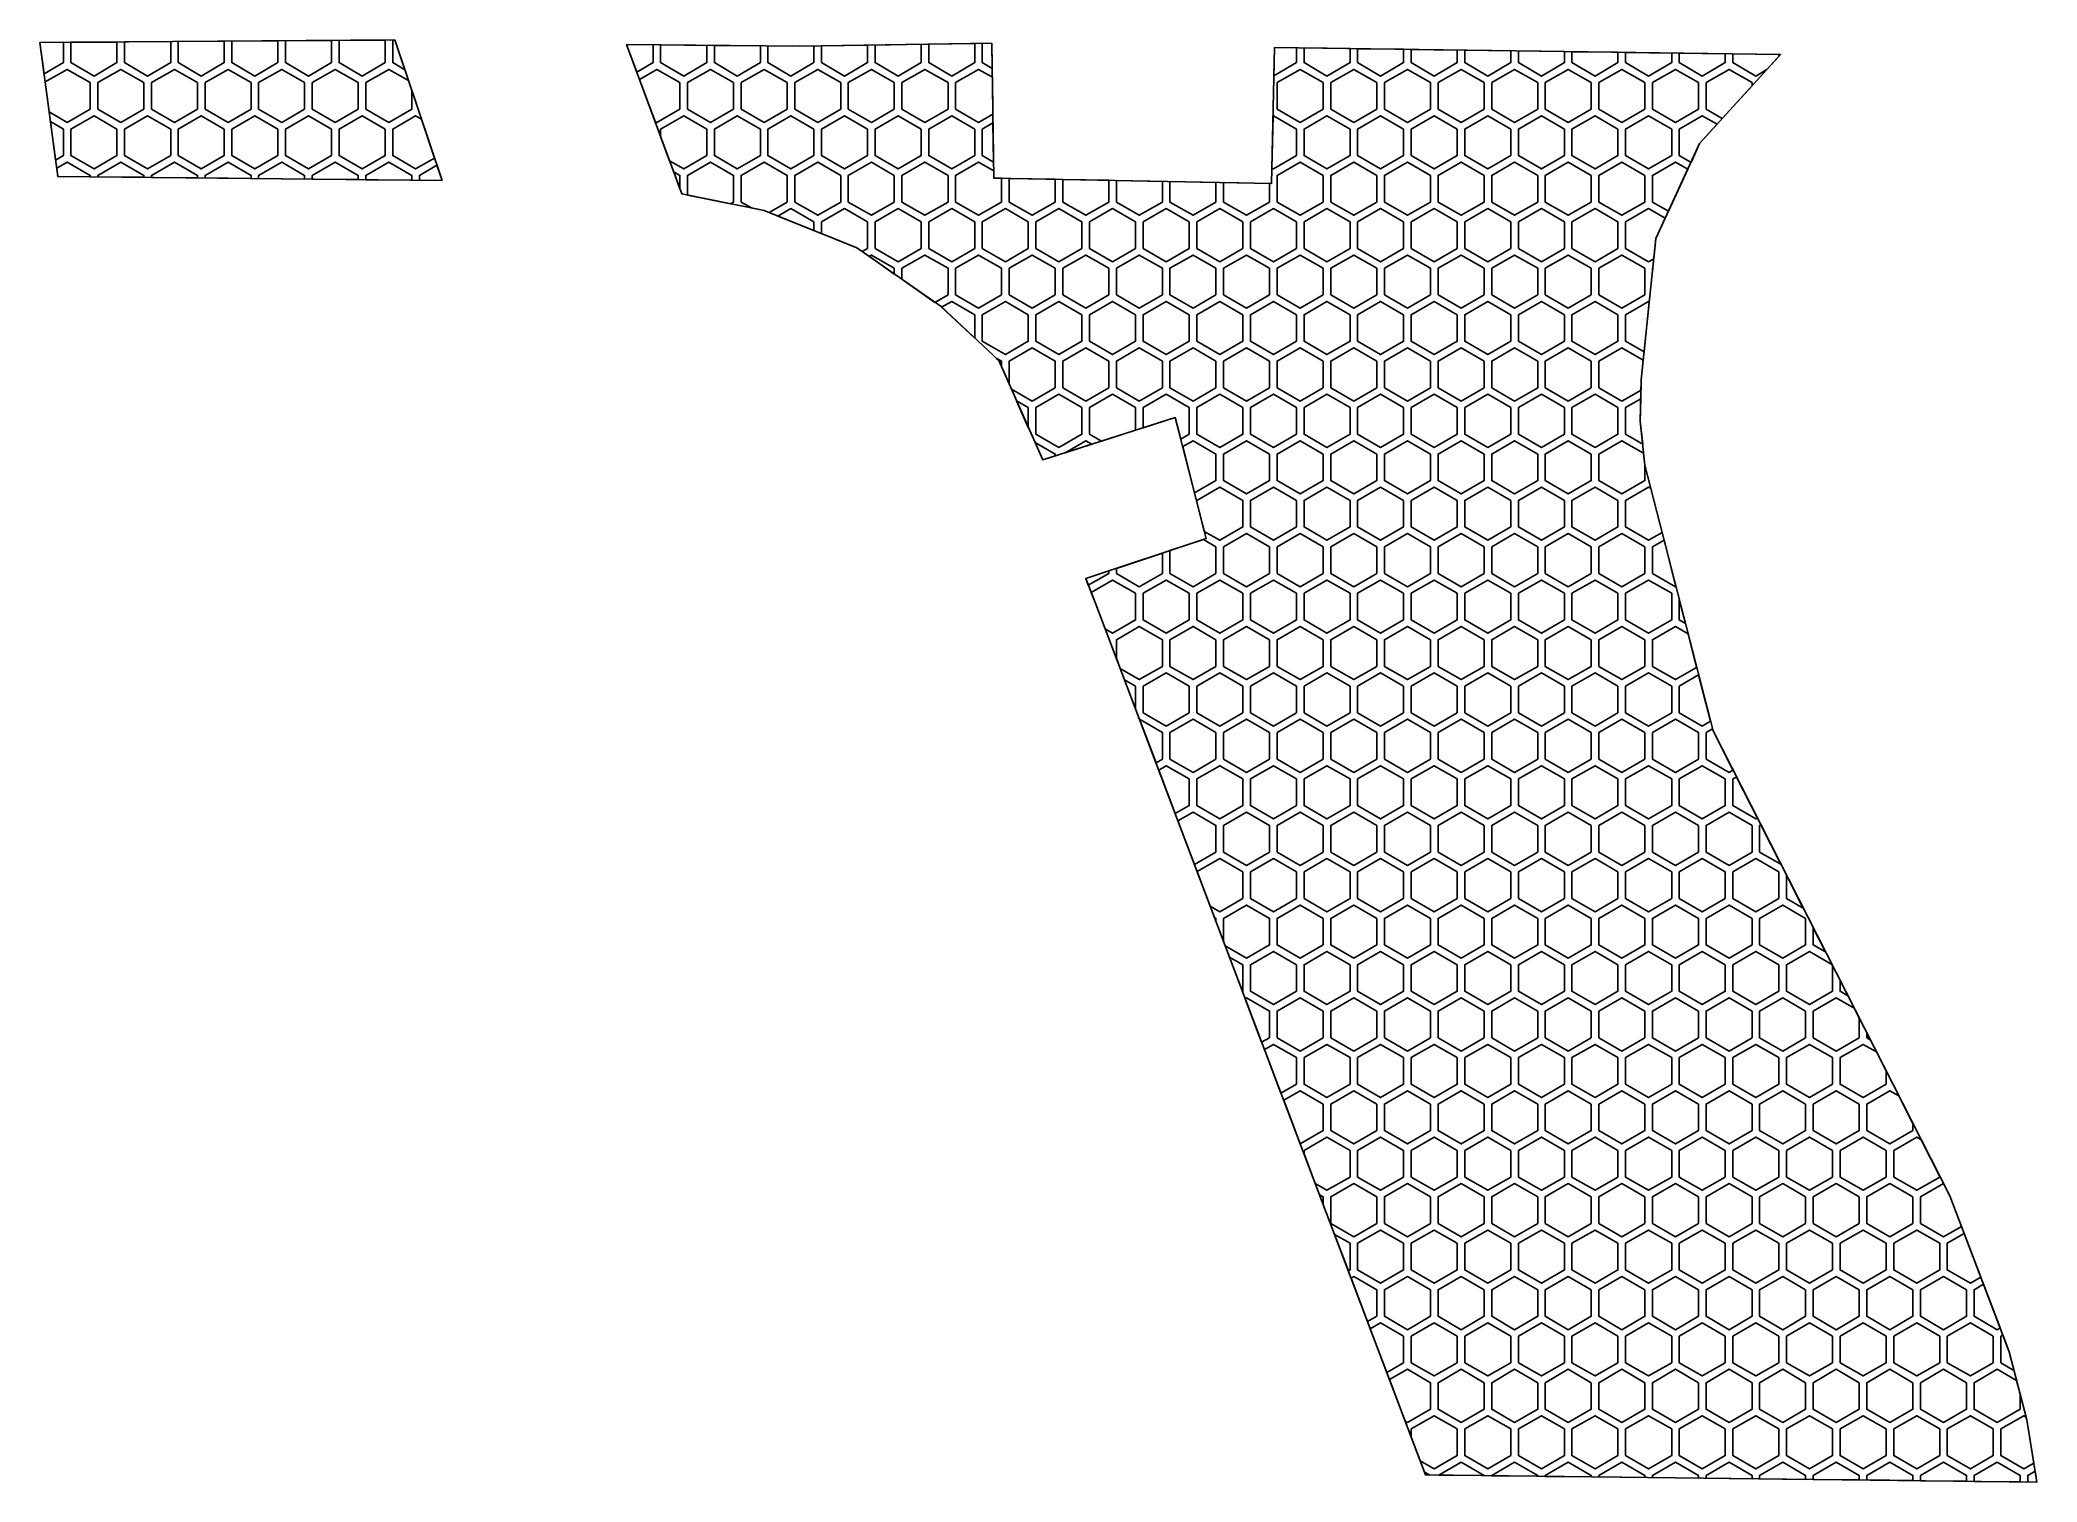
# Model space of a CAD drawing. Header units: millimetres. Extents: x -54 to 78, y -33 to 62.
import ezdxf

# ---------------------------------------------------------------- set-up
doc = ezdxf.new("R2010")
doc.units = ezdxf.units.MM
for name, color, linetype in [('background', 7, 'Continuous'), ('outline_1', 3, 'Continuous'), ('outline_2', 3, 'Continuous')]:
    doc.layers.add(name, color=color, linetype=linetype)

msp = doc.modelspace()

# ---------------------------------------------------------------- linework, layer by layer
at = {"layer": 'background'}
for points in [[(-53.74, 61.99), (-52.2, 62), (-52.2, 60.66), (-53.47, 59.92)], [(-48.67, 62.02), (-48.67, 60.66), (-50.18, 59.78), (-51.7, 60.66), (-51.7, 62)], [(-45.13, 62.05), (-45.13, 60.66), (-46.65, 59.78), (-48.17, 60.66), (-48.17, 62.03)], [(-41.6, 62.08), (-41.6, 60.66), (-43.12, 59.78), (-44.63, 60.66), (-44.63, 62.05)], [(-38.07, 62.1), (-38.07, 60.66), (-39.59, 59.78), (-41.1, 60.66), (-41.1, 62.08)], [(-34.54, 62.13), (-34.54, 60.66), (-36.06, 59.78), (-37.57, 60.66), (-37.57, 62.1)], [(-31.01, 62.15), (-31.01, 60.66), (-32.53, 59.78), (-34.04, 60.66), (-34.04, 62.13)], [(-30.37, 62.16), (-29.71, 60.19), (-30.51, 60.66), (-30.51, 62.15)], [(-15.1, 61.85), (-13.36, 61.84), (-13.36, 60.66), (-14.43, 60.04)], [(-9.82, 61.8), (-9.82, 60.66), (-11.34, 59.78), (-12.86, 60.66), (-12.86, 61.83)], [(4.3, 61.87), (4.3, 60.66), (2.78, 59.78), (1.27, 60.66), (1.27, 61.82)], [(7.83, 61.92), (7.83, 60.66), (6.32, 59.78), (4.8, 60.66), (4.8, 61.88)], [(8.96, 61.94), (8.98, 60.28), (8.33, 60.66), (8.33, 61.93)], [(-6.29, 61.77), (-6.29, 60.66), (-7.81, 59.78), (-9.32, 60.66), (-9.32, 61.8)], [(-3.68, 61.75), (-2.76, 61.76), (-2.76, 60.66), (-4.28, 59.78), (-5.79, 60.66), (-5.79, 61.77)], [(0.77, 61.82), (0.77, 60.66), (-0.75, 59.78), (-2.26, 60.66), (-2.26, 61.77)], [(27.58, 61.66), (29.02, 61.64), (29.02, 60.66), (27.54, 59.8)], [(32.55, 61.59), (32.55, 60.66), (31.03, 59.78), (29.52, 60.66), (29.52, 61.63)], [(36.08, 61.54), (36.08, 60.66), (34.56, 59.78), (33.05, 60.66), (33.05, 61.58)], [(39.61, 61.49), (39.61, 60.66), (38.1, 59.78), (36.58, 60.66), (36.58, 61.53)], [(43.14, 61.44), (43.14, 60.66), (41.63, 59.78), (40.11, 60.66), (40.11, 61.48)], [(46.67, 61.39), (46.67, 60.66), (45.16, 59.78), (43.64, 60.66), (43.64, 61.43)], [(50.2, 61.34), (50.2, 60.66), (48.69, 59.78), (47.17, 60.66), (47.17, 61.38)], [(53.74, 61.29), (53.74, 60.66), (52.22, 59.78), (50.7, 60.66), (50.7, 61.33)], [(57.27, 61.24), (57.27, 60.66), (55.75, 59.78), (54.24, 60.66), (54.24, 61.29)], [(60.8, 61.19), (60.8, 61.07), (60.01, 60.2), (59.28, 59.78), (57.77, 60.66), (57.77, 61.24)], [(-53.4, 59.39), (-51.95, 60.22), (-50.43, 59.35), (-50.43, 57.6), (-51.95, 56.72), (-53.13, 57.41)], [(-46.9, 59.35), (-48.42, 60.22), (-49.93, 59.35), (-49.93, 57.6), (-48.42, 56.72), (-46.9, 57.6)], [(-43.37, 59.35), (-44.88, 60.22), (-46.4, 59.35), (-46.4, 57.6), (-44.88, 56.72), (-43.37, 57.6)], [(-39.84, 59.35), (-41.35, 60.22), (-42.87, 59.35), (-42.87, 57.6), (-41.35, 56.72), (-39.84, 57.6)], [(-36.31, 59.35), (-37.82, 60.22), (-39.34, 59.35), (-39.34, 57.6), (-37.82, 56.72), (-36.31, 57.6)], [(-32.78, 59.35), (-34.29, 60.22), (-35.81, 59.35), (-35.81, 57.6), (-34.29, 56.72), (-32.78, 57.6)], [(-29.25, 58.82), (-29.25, 57.6), (-30.76, 56.72), (-32.28, 57.6), (-32.28, 59.35), (-30.76, 60.22), (-29.47, 59.48)], [(-14.25, 59.56), (-13.11, 60.22), (-11.59, 59.35), (-11.59, 57.6), (-13.11, 56.72), (-13.23, 56.79)], [(-8.06, 59.35), (-9.57, 60.22), (-11.09, 59.35), (-11.09, 57.6), (-9.57, 56.72), (-8.06, 57.6)], [(-4.53, 59.35), (-6.04, 60.22), (-7.56, 59.35), (-7.56, 57.6), (-6.04, 56.72), (-4.53, 57.6)], [(-1, 59.35), (-2.51, 60.22), (-4.03, 59.35), (-4.03, 57.6), (-2.51, 56.72), (-1, 57.6)], [(2.53, 59.35), (1.02, 60.22), (-0.5, 59.35), (-0.5, 57.6), (1.02, 56.72), (2.53, 57.6)], [(6.07, 59.35), (4.55, 60.22), (3.03, 59.35), (3.03, 57.6), (4.55, 56.72), (6.07, 57.6)], [(9.02, 57.27), (8.08, 56.72), (6.57, 57.6), (6.57, 59.35), (8.08, 60.22), (8.99, 59.7)], [(30.78, 59.35), (29.27, 60.22), (27.75, 59.35), (27.75, 57.6), (29.27, 56.72), (30.78, 57.6)], [(34.31, 59.35), (32.8, 60.22), (31.28, 59.35), (31.28, 57.6), (32.8, 56.72), (34.31, 57.6)], [(37.85, 59.35), (36.33, 60.22), (34.81, 59.35), (34.81, 57.6), (36.33, 56.72), (37.85, 57.6)], [(41.38, 59.35), (39.86, 60.22), (38.35, 59.35), (38.35, 57.6), (39.86, 56.72), (41.38, 57.6)], [(44.91, 59.35), (43.39, 60.22), (41.88, 59.35), (41.88, 57.6), (43.39, 56.72), (44.91, 57.6)], [(48.44, 59.35), (46.92, 60.22), (45.41, 59.35), (45.41, 57.6), (46.92, 56.72), (48.44, 57.6)], [(51.97, 59.35), (50.45, 60.22), (48.94, 59.35), (48.94, 57.6), (50.45, 56.72), (51.97, 57.6)], [(55.5, 59.35), (53.99, 60.22), (52.47, 59.35), (52.47, 57.6), (53.99, 56.72), (55.5, 57.6)], [(57.07, 56.98), (56, 57.6), (56, 59.35), (57.52, 60.22), (59.03, 59.35), (59.03, 59.13)], [(-53.05, 56.78), (-52.2, 56.29), (-52.2, 54.54), (-52.71, 54.24)], [(-48.67, 56.29), (-50.18, 57.16), (-51.7, 56.29), (-51.7, 54.54), (-50.18, 53.66), (-48.67, 54.54)], [(-45.13, 56.29), (-46.65, 57.16), (-48.17, 56.29), (-48.17, 54.54), (-46.65, 53.66), (-45.13, 54.54)], [(-41.6, 56.29), (-43.12, 57.16), (-44.63, 56.29), (-44.63, 54.54), (-43.12, 53.66), (-41.6, 54.54)], [(-38.07, 56.29), (-39.59, 57.16), (-41.1, 56.29), (-41.1, 54.54), (-39.59, 53.66), (-38.07, 54.54)], [(-34.54, 56.29), (-36.06, 57.16), (-37.57, 56.29), (-37.57, 54.54), (-36.06, 53.66), (-34.54, 54.54)], [(-31.01, 56.29), (-32.53, 57.16), (-34.04, 56.29), (-34.04, 54.54), (-32.53, 53.66), (-31.01, 54.54)], [(-27.75, 54.38), (-29, 53.66), (-30.51, 54.54), (-30.51, 56.29), (-29, 57.16), (-28.61, 56.94)], [(-12.86, 55.79), (-12.86, 56.29), (-11.34, 57.16), (-9.82, 56.29), (-9.82, 54.54), (-11.34, 53.66), (-12.27, 54.2)], [(-6.29, 56.29), (-7.81, 57.16), (-9.32, 56.29), (-9.32, 54.54), (-7.81, 53.66), (-6.29, 54.54)], [(-2.76, 56.29), (-4.28, 57.16), (-5.79, 56.29), (-5.79, 54.54), (-4.28, 53.66), (-2.76, 54.54)], [(0.77, 56.29), (-0.75, 57.16), (-2.26, 56.29), (-2.26, 54.54), (-0.75, 53.66), (0.77, 54.54)], [(4.3, 56.29), (2.78, 57.16), (1.27, 56.29), (1.27, 54.54), (2.78, 53.66), (4.3, 54.54)], [(7.83, 56.29), (6.32, 57.16), (4.8, 56.29), (4.8, 54.54), (6.32, 53.66), (7.83, 54.54)], [(9.07, 54.11), (8.33, 54.54), (8.33, 56.29), (9.03, 56.69)], [(27.48, 57.15), (27.5, 57.16), (29.02, 56.29), (29.02, 54.54), (27.5, 53.66), (27.41, 53.72)], [(32.55, 56.29), (31.03, 57.16), (29.52, 56.29), (29.52, 54.54), (31.03, 53.66), (32.55, 54.54)], [(36.08, 56.29), (34.56, 57.16), (33.05, 56.29), (33.05, 54.54), (34.56, 53.66), (36.08, 54.54)], [(39.61, 56.29), (38.1, 57.16), (36.58, 56.29), (36.58, 54.54), (38.1, 53.66), (39.61, 54.54)], [(43.14, 56.29), (41.63, 57.16), (40.11, 56.29), (40.11, 54.54), (41.63, 53.66), (43.14, 54.54)], [(46.67, 56.29), (45.16, 57.16), (43.64, 56.29), (43.64, 54.54), (45.16, 53.66), (46.67, 54.54)], [(50.2, 56.29), (48.69, 57.16), (47.17, 56.29), (47.17, 54.54), (48.69, 53.66), (50.2, 54.54)], [(53.74, 56.29), (52.22, 57.16), (50.7, 56.29), (50.7, 54.54), (52.22, 53.66), (53.74, 54.54)], [(55.58, 55.34), (55.01, 54.09), (54.24, 54.54), (54.24, 56.29), (55.75, 57.16), (56.73, 56.6)], [(-52.64, 53.71), (-51.95, 54.11), (-50.43, 53.23), (-50.43, 53.15), (-52.57, 53.17)], [(-49.93, 53.14), (-49.93, 53.23), (-48.42, 54.11), (-46.9, 53.23), (-46.9, 53.11)], [(-46.4, 53.1), (-46.4, 53.23), (-44.88, 54.11), (-43.37, 53.23), (-43.37, 53.07)], [(-42.87, 53.07), (-42.87, 53.23), (-41.35, 54.11), (-39.84, 53.23), (-39.84, 53.03)], [(-39.34, 53.03), (-39.34, 53.23), (-37.82, 54.11), (-36.31, 53.23), (-36.31, 52.99)], [(-35.81, 52.99), (-35.81, 53.23), (-34.29, 54.11), (-32.78, 53.23), (-32.78, 52.96)], [(-32.28, 52.95), (-32.28, 53.23), (-30.76, 54.11), (-29.25, 53.23), (-29.25, 52.92)], [(-11.09, 51.93), (-11.09, 53.23), (-9.57, 54.11), (-8.06, 53.23), (-8.06, 51.48), (-8.26, 51.37)], [(-6.04, 50.92), (-6.88, 51.09), (-7.56, 51.48), (-7.56, 53.23), (-6.04, 54.11), (-4.53, 53.23), (-4.53, 51.48), (-5.72, 50.79)], [(-1, 53.23), (-2.51, 54.11), (-4.03, 53.23), (-4.03, 51.48), (-2.51, 50.61), (-1, 51.48)], [(2.53, 53.23), (1.02, 54.11), (-0.5, 53.23), (-0.5, 51.48), (1.02, 50.61), (2.53, 51.48)], [(6.07, 53.23), (4.55, 54.11), (3.03, 53.23), (3.03, 51.48), (4.55, 50.61), (6.07, 51.48)], [(9.6, 53.05), (9.6, 51.48), (8.08, 50.61), (6.57, 51.48), (6.57, 53.23), (8.08, 54.11), (9.08, 53.53), (9.08, 53.06)], [(30.78, 53.23), (29.27, 54.11), (27.75, 53.23), (27.75, 51.48), (29.27, 50.61), (30.78, 51.48)], [(34.31, 53.23), (32.8, 54.11), (31.28, 53.23), (31.28, 51.48), (32.8, 50.61), (34.31, 51.48)], [(37.85, 53.23), (36.33, 54.11), (34.81, 53.23), (34.81, 51.48), (36.33, 50.61), (37.85, 51.48)], [(41.38, 53.23), (39.86, 54.11), (38.35, 53.23), (38.35, 51.48), (39.86, 50.61), (41.38, 51.48)], [(44.91, 53.23), (43.39, 54.11), (41.88, 53.23), (41.88, 51.48), (43.39, 50.61), (44.91, 51.48)], [(48.44, 53.23), (46.92, 54.11), (45.41, 53.23), (45.41, 51.48), (46.92, 50.61), (48.44, 51.48)], [(51.97, 53.23), (50.45, 54.11), (48.94, 53.23), (48.94, 51.48), (50.45, 50.61), (51.97, 51.48)], [(53.52, 50.87), (52.47, 51.48), (52.47, 53.23), (53.99, 54.11), (54.8, 53.64)], [(-27.25, 52.9), (-28.75, 52.91), (-28.75, 53.23), (-27.59, 53.9)], [(-12, 53.47), (-11.59, 53.23), (-11.59, 52.36)], [(13.13, 52.98), (13.13, 51.48), (11.61, 50.61), (10.1, 51.48), (10.1, 53.04)], [(16.66, 52.91), (16.66, 51.48), (15.14, 50.61), (13.63, 51.48), (13.63, 52.97)], [(20.19, 52.84), (20.19, 51.48), (18.67, 50.61), (17.16, 51.48), (17.16, 52.9)], [(23.72, 52.77), (23.72, 51.48), (22.21, 50.61), (20.69, 51.48), (20.69, 52.83)], [(27.25, 52.7), (27.25, 51.48), (25.74, 50.61), (24.22, 51.48), (24.22, 52.76)], [(-5.13, 50.56), (-4.28, 51.05), (-2.76, 50.17), (-2.76, 49.6)], [(0.07, 48.46), (-2.26, 49.4), (-2.26, 50.17), (-0.75, 51.05), (0.77, 50.17), (0.77, 48.42), (0.42, 48.22)], [(4.3, 50.17), (2.78, 51.05), (1.27, 50.17), (1.27, 48.42), (2.78, 47.55), (4.3, 48.42)], [(7.83, 50.17), (6.32, 51.05), (4.8, 50.17), (4.8, 48.42), (6.32, 47.55), (7.83, 48.42)], [(11.36, 50.17), (9.85, 51.05), (8.33, 50.17), (8.33, 48.42), (9.85, 47.55), (11.36, 48.42)], [(14.89, 50.17), (13.38, 51.05), (11.86, 50.17), (11.86, 48.42), (13.38, 47.55), (14.89, 48.42)], [(18.42, 50.17), (16.91, 51.05), (15.39, 50.17), (15.39, 48.42), (16.91, 47.55), (18.42, 48.42)], [(21.96, 50.17), (20.44, 51.05), (18.92, 50.17), (18.92, 48.42), (20.44, 47.55), (21.96, 48.42)], [(25.49, 50.17), (23.97, 51.05), (22.46, 50.17), (22.46, 48.42), (23.97, 47.55), (25.49, 48.42)], [(29.02, 50.17), (27.5, 51.05), (25.99, 50.17), (25.99, 48.42), (27.5, 47.55), (29.02, 48.42)], [(32.55, 50.17), (31.03, 51.05), (29.52, 50.17), (29.52, 48.42), (31.03, 47.55), (32.55, 48.42)], [(36.08, 50.17), (34.56, 51.05), (33.05, 50.17), (33.05, 48.42), (34.56, 47.55), (36.08, 48.42)], [(39.61, 50.17), (38.1, 51.05), (36.58, 50.17), (36.58, 48.42), (38.1, 47.55), (39.61, 48.42)], [(43.14, 50.17), (41.63, 51.05), (40.11, 50.17), (40.11, 48.42), (41.63, 47.55), (43.14, 48.42)], [(46.67, 50.17), (45.16, 51.05), (43.64, 50.17), (43.64, 48.42), (45.16, 47.55), (46.67, 48.42)], [(50.2, 50.17), (48.69, 51.05), (47.17, 50.17), (47.17, 48.42), (48.69, 47.55), (50.2, 48.42)], [(52.69, 49.07), (52.56, 47.74), (52.22, 47.55), (50.7, 48.42), (50.7, 50.17), (52.22, 51.05), (53.31, 50.42)], [(0.87, 47.91), (1.02, 47.99), (2.53, 47.12), (2.53, 46.74)], [(3.03, 46.39), (3.03, 47.12), (4.55, 47.99), (6.07, 47.12), (6.07, 45.37), (5.21, 44.87)], [(9.6, 47.12), (8.08, 47.99), (6.57, 47.12), (6.57, 45.37), (8.08, 44.49), (9.6, 45.37)], [(13.13, 47.12), (11.61, 47.99), (10.1, 47.12), (10.1, 45.37), (11.61, 44.49), (13.13, 45.37)], [(16.66, 47.12), (15.14, 47.99), (13.63, 47.12), (13.63, 45.37), (15.14, 44.49), (16.66, 45.37)], [(20.19, 47.12), (18.67, 47.99), (17.16, 47.12), (17.16, 45.37), (18.67, 44.49), (20.19, 45.37)], [(23.72, 47.12), (22.21, 47.99), (20.69, 47.12), (20.69, 45.37), (22.21, 44.49), (23.72, 45.37)], [(27.25, 47.12), (25.74, 47.99), (24.22, 47.12), (24.22, 45.37), (25.74, 44.49), (27.25, 45.37)], [(30.78, 47.12), (29.27, 47.99), (27.75, 47.12), (27.75, 45.37), (29.27, 44.49), (30.78, 45.37)], [(34.31, 47.12), (32.8, 47.99), (31.28, 47.12), (31.28, 45.37), (32.8, 44.49), (34.31, 45.37)], [(37.85, 47.12), (36.33, 47.99), (34.81, 47.12), (34.81, 45.37), (36.33, 44.49), (37.85, 45.37)], [(41.38, 47.12), (39.86, 47.99), (38.35, 47.12), (38.35, 45.37), (39.86, 44.49), (41.38, 45.37)], [(44.91, 47.12), (43.39, 47.99), (41.88, 47.12), (41.88, 45.37), (43.39, 44.49), (44.91, 45.37)], [(48.44, 47.12), (46.92, 47.99), (45.41, 47.12), (45.41, 45.37), (46.92, 44.49), (48.44, 45.37)], [(51.97, 47.12), (50.45, 47.99), (48.94, 47.12), (48.94, 45.37), (50.45, 44.49), (51.97, 45.37)], [(52.47, 46.92), (52.47, 47.12), (52.49, 47.13)], [(5.65, 44.55), (6.32, 44.93), (7.83, 44.06), (7.83, 42.52)], [(11.36, 44.06), (9.85, 44.93), (8.33, 44.06), (8.33, 42.31), (9.85, 41.43), (11.36, 42.31)], [(14.89, 44.06), (13.38, 44.93), (11.86, 44.06), (11.86, 42.31), (13.38, 41.43), (14.89, 42.31)], [(18.42, 44.06), (16.91, 44.93), (15.39, 44.06), (15.39, 42.31), (16.91, 41.43), (18.42, 42.31)], [(21.96, 44.06), (20.44, 44.93), (18.92, 44.06), (18.92, 42.31), (20.44, 41.43), (21.96, 42.31)], [(25.49, 44.06), (23.97, 44.93), (22.46, 44.06), (22.46, 42.31), (23.97, 41.43), (25.49, 42.31)], [(29.02, 44.06), (27.5, 44.93), (25.99, 44.06), (25.99, 42.31), (27.5, 41.43), (29.02, 42.31)], [(32.55, 44.06), (31.03, 44.93), (29.52, 44.06), (29.52, 42.31), (31.03, 41.43), (32.55, 42.31)], [(36.08, 44.06), (34.56, 44.93), (33.05, 44.06), (33.05, 42.31), (34.56, 41.43), (36.08, 42.31)], [(39.61, 44.06), (38.1, 44.93), (36.58, 44.06), (36.58, 42.31), (38.1, 41.43), (39.61, 42.31)], [(43.14, 44.06), (41.63, 44.93), (40.11, 44.06), (40.11, 42.31), (41.63, 41.43), (43.14, 42.31)], [(46.67, 44.06), (45.16, 44.93), (43.64, 44.06), (43.64, 42.31), (45.16, 41.43), (46.67, 42.31)], [(50.2, 44.06), (48.69, 44.93), (47.17, 44.06), (47.17, 42.31), (48.69, 41.43), (50.2, 42.31)], [(51.92, 41.61), (50.7, 42.31), (50.7, 44.06), (52.22, 44.93), (52.26, 44.91)], [(9.42, 41.04), (9.25, 41.2), (9.6, 41), (9.6, 40.64)], [(10.1, 39.51), (10.1, 41), (11.61, 41.87), (13.13, 41), (13.13, 39.25), (11.61, 38.37), (10.25, 39.16)], [(16.66, 41), (15.14, 41.87), (13.63, 41), (13.63, 39.25), (15.14, 38.37), (16.66, 39.25)], [(20.19, 41), (18.67, 41.87), (17.16, 41), (17.16, 39.25), (18.67, 38.37), (20.19, 39.25)], [(23.72, 41), (22.21, 41.87), (20.69, 41), (20.69, 39.25), (22.21, 38.37), (23.72, 39.25)], [(27.25, 41), (25.74, 41.87), (24.22, 41), (24.22, 39.25), (25.74, 38.37), (27.25, 39.25)], [(30.78, 41), (29.27, 41.87), (27.75, 41), (27.75, 39.25), (29.27, 38.37), (30.78, 39.25)], [(34.31, 41), (32.8, 41.87), (31.28, 41), (31.28, 39.25), (32.8, 38.37), (34.31, 39.25)], [(37.85, 41), (36.33, 41.87), (34.81, 41), (34.81, 39.25), (36.33, 38.37), (37.85, 39.25)], [(41.38, 41), (39.86, 41.87), (38.35, 41), (38.35, 39.25), (39.86, 38.37), (41.38, 39.25)], [(44.91, 41), (43.39, 41.87), (41.88, 41), (41.88, 39.25), (43.39, 38.37), (44.91, 39.25)], [(48.44, 41), (46.92, 41.87), (45.41, 41), (45.41, 39.25), (46.92, 38.37), (48.44, 39.25)], [(51.73, 39.78), (51.72, 39.1), (50.45, 38.37), (48.94, 39.25), (48.94, 41), (50.45, 41.87), (51.87, 41.06)], [(10.59, 38.39), (11.36, 37.94), (11.36, 36.64)], [(14.89, 37.94), (13.38, 38.82), (11.86, 37.94), (11.86, 36.19), (13.38, 35.32), (14.89, 36.19)], [(16.18, 35.74), (15.39, 36.19), (15.39, 37.94), (16.91, 38.82), (18.42, 37.94), (18.42, 36.45)], [(21.04, 37.28), (18.92, 36.61), (18.92, 37.94), (20.44, 38.82), (21.96, 37.94), (21.96, 36.19), (21.4, 35.87)], [(25.49, 37.94), (23.97, 38.82), (22.46, 37.94), (22.46, 36.19), (23.97, 35.32), (25.49, 36.19)], [(29.02, 37.94), (27.5, 38.82), (25.99, 37.94), (25.99, 36.19), (27.5, 35.32), (29.02, 36.19)], [(32.55, 37.94), (31.03, 38.82), (29.52, 37.94), (29.52, 36.19), (31.03, 35.32), (32.55, 36.19)], [(36.08, 37.94), (34.56, 38.82), (33.05, 37.94), (33.05, 36.19), (34.56, 35.32), (36.08, 36.19)], [(39.61, 37.94), (38.1, 38.82), (36.58, 37.94), (36.58, 36.19), (38.1, 35.32), (39.61, 36.19)], [(43.14, 37.94), (41.63, 38.82), (40.11, 37.94), (40.11, 36.19), (41.63, 35.32), (43.14, 36.19)], [(46.67, 37.94), (45.16, 38.82), (43.64, 37.94), (43.64, 36.19), (45.16, 35.32), (46.67, 36.19)], [(50.2, 37.94), (48.69, 38.82), (47.17, 37.94), (47.17, 36.19), (48.69, 35.32), (50.2, 36.19)], [(51.67, 37.04), (51.83, 35.54), (50.7, 36.19), (50.7, 37.94), (51.7, 38.52)], [(12.31, 34.5), (11.8, 35.65), (13.13, 34.88), (13.13, 34.77)], [(13.78, 34.97), (15.14, 35.76), (15.54, 35.53)], [(21.53, 35.37), (22.21, 35.76), (23.72, 34.88), (23.72, 33.13), (22.31, 32.32)], [(27.25, 34.88), (25.74, 35.76), (24.22, 34.88), (24.22, 33.13), (25.74, 32.26), (27.25, 33.13)], [(30.78, 34.88), (29.27, 35.76), (27.75, 34.88), (27.75, 33.13), (29.27, 32.26), (30.78, 33.13)], [(34.31, 34.88), (32.8, 35.76), (31.28, 34.88), (31.28, 33.13), (32.8, 32.26), (34.31, 33.13)], [(37.85, 34.88), (36.33, 35.76), (34.81, 34.88), (34.81, 33.13), (36.33, 32.26), (37.85, 33.13)], [(41.38, 34.88), (39.86, 35.76), (38.35, 34.88), (38.35, 33.13), (39.86, 32.26), (41.38, 33.13)], [(44.91, 34.88), (43.39, 35.76), (41.88, 34.88), (41.88, 33.13), (43.39, 32.26), (44.91, 33.13)], [(48.44, 34.88), (46.92, 35.76), (45.41, 34.88), (45.41, 33.13), (46.92, 32.26), (48.44, 33.13)], [(51.97, 34.16), (51.97, 33.13), (50.45, 32.26), (48.94, 33.13), (48.94, 34.88), (50.45, 35.76), (51.89, 34.93)], [(22.46, 31.74), (22.46, 31.83), (23.97, 32.7), (25.49, 31.83), (25.49, 30.08), (23.97, 29.2), (22.95, 29.79)], [(29.02, 31.83), (27.5, 32.7), (25.99, 31.83), (25.99, 30.08), (27.5, 29.2), (29.02, 30.08)], [(32.55, 31.83), (31.03, 32.7), (29.52, 31.83), (29.52, 30.08), (31.03, 29.2), (32.55, 30.08)], [(36.08, 31.83), (34.56, 32.7), (33.05, 31.83), (33.05, 30.08), (34.56, 29.2), (36.08, 30.08)], [(39.61, 31.83), (38.1, 32.7), (36.58, 31.83), (36.58, 30.08), (38.1, 29.2), (39.61, 30.08)], [(43.14, 31.83), (41.63, 32.7), (40.11, 31.83), (40.11, 30.08), (41.63, 29.2), (43.14, 30.08)], [(46.67, 31.83), (45.16, 32.7), (43.64, 31.83), (43.64, 30.08), (45.16, 29.2), (46.67, 30.08)], [(50.2, 31.83), (48.69, 32.7), (47.17, 31.83), (47.17, 30.08), (48.69, 29.2), (50.2, 30.08)], [(53.11, 29.71), (52.22, 29.2), (50.7, 30.08), (50.7, 31.83), (52.22, 32.7), (52.36, 32.62)], [(22.89, 29.25), (23.72, 28.77), (23.72, 27.02), (22.21, 26.14), (20.69, 27.02), (20.69, 28.52)], [(27.25, 28.77), (25.74, 29.64), (24.22, 28.77), (24.22, 27.02), (25.74, 26.14), (27.25, 27.02)], [(30.78, 28.77), (29.27, 29.64), (27.75, 28.77), (27.75, 27.02), (29.27, 26.14), (30.78, 27.02)], [(34.31, 28.77), (32.8, 29.64), (31.28, 28.77), (31.28, 27.02), (32.8, 26.14), (34.31, 27.02)], [(37.85, 28.77), (36.33, 29.64), (34.81, 28.77), (34.81, 27.02), (36.33, 26.14), (37.85, 27.02)], [(41.38, 28.77), (39.86, 29.64), (38.35, 28.77), (38.35, 27.02), (39.86, 26.14), (41.38, 27.02)], [(44.91, 28.77), (43.39, 29.64), (41.88, 28.77), (41.88, 27.02), (43.39, 26.14), (44.91, 27.02)], [(48.44, 28.77), (46.92, 29.64), (45.41, 28.77), (45.41, 27.02), (46.92, 26.14), (48.44, 27.02)], [(51.97, 28.77), (50.45, 29.64), (48.94, 28.77), (48.94, 27.02), (50.45, 26.14), (51.97, 27.02)], [(54.02, 26.16), (53.99, 26.14), (52.47, 27.02), (52.47, 28.77), (53.24, 29.21)], [(20.19, 28.36), (20.19, 27.02), (18.67, 26.14), (17.16, 27.02), (17.16, 27.35)], [(15.14, 26.69), (16.66, 27.19), (16.66, 27.02), (15.31, 26.24)], [(15.81, 25), (15.5, 25.77), (16.91, 26.58), (18.42, 25.71), (18.42, 23.96), (16.91, 23.08), (16.43, 23.36)], [(21.96, 25.71), (20.44, 26.58), (18.92, 25.71), (18.92, 23.96), (20.44, 23.08), (21.96, 23.96)], [(25.49, 25.71), (23.97, 26.58), (22.46, 25.71), (22.46, 23.96), (23.97, 23.08), (25.49, 23.96)], [(29.02, 25.71), (27.5, 26.58), (25.99, 25.71), (25.99, 23.96), (27.5, 23.08), (29.02, 23.96)], [(32.55, 25.71), (31.03, 26.58), (29.52, 25.71), (29.52, 23.96), (31.03, 23.08), (32.55, 23.96)], [(36.08, 25.71), (34.56, 26.58), (33.05, 25.71), (33.05, 23.96), (34.56, 23.08), (36.08, 23.96)], [(39.61, 25.71), (38.1, 26.58), (36.58, 25.71), (36.58, 23.96), (38.1, 23.08), (39.61, 23.96)], [(43.14, 25.71), (41.63, 26.58), (40.11, 25.71), (40.11, 23.96), (41.63, 23.08), (43.14, 23.96)], [(46.67, 25.71), (45.16, 26.58), (43.64, 25.71), (43.64, 23.96), (45.16, 23.08), (46.67, 23.96)], [(50.2, 25.71), (48.69, 26.58), (47.17, 25.71), (47.17, 23.96), (48.69, 23.08), (50.2, 23.96)], [(53.74, 25.71), (52.22, 26.58), (50.7, 25.71), (50.7, 23.96), (52.22, 23.08), (53.74, 23.96)], [(54.64, 23.73), (54.24, 23.96), (54.24, 25.31)], [(17.16, 21.43), (17.16, 22.65), (18.67, 23.53), (20.19, 22.65), (20.19, 20.9), (18.67, 20.03), (17.41, 20.75)], [(23.72, 22.65), (22.21, 23.53), (20.69, 22.65), (20.69, 20.9), (22.21, 20.03), (23.72, 20.9)], [(27.25, 22.65), (25.74, 23.53), (24.22, 22.65), (24.22, 20.9), (25.74, 20.03), (27.25, 20.9)], [(30.78, 22.65), (29.27, 23.53), (27.75, 22.65), (27.75, 20.9), (29.27, 20.03), (30.78, 20.9)], [(34.31, 22.65), (32.8, 23.53), (31.28, 22.65), (31.28, 20.9), (32.8, 20.03), (34.31, 20.9)], [(37.85, 22.65), (36.33, 23.53), (34.81, 22.65), (34.81, 20.9), (36.33, 20.03), (37.85, 20.9)], [(41.38, 22.65), (39.86, 23.53), (38.35, 22.65), (38.35, 20.9), (39.86, 20.03), (41.38, 20.9)], [(44.91, 22.65), (43.39, 23.53), (41.88, 22.65), (41.88, 20.9), (43.39, 20.03), (44.91, 20.9)], [(48.44, 22.65), (46.92, 23.53), (45.41, 22.65), (45.41, 20.9), (46.92, 20.03), (48.44, 20.9)], [(51.97, 22.65), (50.45, 23.53), (48.94, 22.65), (48.94, 20.9), (50.45, 20.03), (51.97, 20.9)], [(55.38, 20.83), (53.99, 20.03), (52.47, 20.9), (52.47, 22.65), (53.99, 23.53), (54.82, 23.05)], [(17.69, 20.02), (18.42, 19.59), (18.42, 18.09)], [(21.96, 19.59), (20.44, 20.47), (18.92, 19.59), (18.92, 17.84), (20.44, 16.97), (21.96, 17.84)], [(25.49, 19.59), (23.97, 20.47), (22.46, 19.59), (22.46, 17.84), (23.97, 16.97), (25.49, 17.84)], [(29.02, 19.59), (27.5, 20.47), (25.99, 19.59), (25.99, 17.84), (27.5, 16.97), (29.02, 17.84)], [(32.55, 19.59), (31.03, 20.47), (29.52, 19.59), (29.52, 17.84), (31.03, 16.97), (32.55, 17.84)], [(36.08, 19.59), (34.56, 20.47), (33.05, 19.59), (33.05, 17.84), (34.56, 16.97), (36.08, 17.84)], [(39.61, 19.59), (38.1, 20.47), (36.58, 19.59), (36.58, 17.84), (38.1, 16.97), (39.61, 17.84)], [(43.14, 19.59), (41.63, 20.47), (40.11, 19.59), (40.11, 17.84), (41.63, 16.97), (43.14, 17.84)], [(46.67, 19.59), (45.16, 20.47), (43.64, 19.59), (43.64, 17.84), (45.16, 16.97), (46.67, 17.84)], [(50.2, 19.59), (48.69, 20.47), (47.17, 19.59), (47.17, 17.84), (48.69, 16.97), (50.2, 17.84)], [(53.74, 19.59), (52.22, 20.47), (50.7, 19.59), (50.7, 17.84), (52.22, 16.97), (53.74, 17.84)], [(56.29, 17.28), (55.75, 16.97), (54.24, 17.84), (54.24, 19.59), (55.51, 20.33)], [(18.68, 17.41), (20.19, 16.54), (20.19, 14.79), (19.77, 14.54)], [(23.72, 16.54), (22.21, 17.41), (20.69, 16.54), (20.69, 14.79), (22.21, 13.91), (23.72, 14.79)], [(27.25, 16.54), (25.74, 17.41), (24.22, 16.54), (24.22, 14.79), (25.74, 13.91), (27.25, 14.79)], [(30.78, 16.54), (29.27, 17.41), (27.75, 16.54), (27.75, 14.79), (29.27, 13.91), (30.78, 14.79)], [(34.31, 16.54), (32.8, 17.41), (31.28, 16.54), (31.28, 14.79), (32.8, 13.91), (34.31, 14.79)], [(37.85, 16.54), (36.33, 17.41), (34.81, 16.54), (34.81, 14.79), (36.33, 13.91), (37.85, 14.79)], [(41.38, 16.54), (39.86, 17.41), (38.35, 16.54), (38.35, 14.79), (39.86, 13.91), (41.38, 14.79)], [(44.91, 16.54), (43.39, 17.41), (41.88, 16.54), (41.88, 14.79), (43.39, 13.91), (44.91, 14.79)], [(48.44, 16.54), (46.92, 17.41), (45.41, 16.54), (45.41, 14.79), (46.92, 13.91), (48.44, 14.79)], [(51.97, 16.54), (50.45, 17.41), (48.94, 16.54), (48.94, 14.79), (50.45, 13.91), (51.97, 14.79)], [(55.5, 16.54), (53.99, 17.41), (52.47, 16.54), (52.47, 14.79), (53.99, 13.91), (55.5, 14.79)], [(56.46, 16.65), (57.77, 14.06), (57.52, 13.91), (56, 14.79), (56, 16.54), (56.42, 16.78)], [(19.95, 14.07), (20.44, 14.35), (21.96, 13.48), (21.96, 11.73), (21.03, 11.2)], [(25.49, 13.48), (23.97, 14.35), (22.46, 13.48), (22.46, 11.73), (23.97, 10.85), (25.49, 11.73)], [(29.02, 13.48), (27.5, 14.35), (25.99, 13.48), (25.99, 11.73), (27.5, 10.85), (29.02, 11.73)], [(32.55, 13.48), (31.03, 14.35), (29.52, 13.48), (29.52, 11.73), (31.03, 10.85), (32.55, 11.73)], [(36.08, 13.48), (34.56, 14.35), (33.05, 13.48), (33.05, 11.73), (34.56, 10.85), (36.08, 11.73)], [(39.61, 13.48), (38.1, 14.35), (36.58, 13.48), (36.58, 11.73), (38.1, 10.85), (39.61, 11.73)], [(43.14, 13.48), (41.63, 14.35), (40.11, 13.48), (40.11, 11.73), (41.63, 10.85), (43.14, 11.73)], [(46.67, 13.48), (45.16, 14.35), (43.64, 13.48), (43.64, 11.73), (45.16, 10.85), (46.67, 11.73)], [(50.2, 13.48), (48.69, 14.35), (47.17, 13.48), (47.17, 11.73), (48.69, 10.85), (50.2, 11.73)], [(53.74, 13.48), (52.22, 14.35), (50.7, 13.48), (50.7, 11.73), (52.22, 10.85), (53.74, 11.73)], [(57.27, 13.48), (55.75, 14.35), (54.24, 13.48), (54.24, 11.73), (55.75, 10.85), (57.27, 11.73)], [(59.38, 10.91), (59.28, 10.85), (57.77, 11.73), (57.77, 13.48), (58, 13.61)], [(21.21, 10.72), (22.21, 11.29), (23.72, 10.42), (23.72, 8.67), (22.3, 7.85)], [(27.25, 10.42), (25.74, 11.29), (24.22, 10.42), (24.22, 8.67), (25.74, 7.79), (27.25, 8.67)], [(30.78, 10.42), (29.27, 11.29), (27.75, 10.42), (27.75, 8.67), (29.27, 7.79), (30.78, 8.67)], [(34.31, 10.42), (32.8, 11.29), (31.28, 10.42), (31.28, 8.67), (32.8, 7.79), (34.31, 8.67)], [(37.85, 10.42), (36.33, 11.29), (34.81, 10.42), (34.81, 8.67), (36.33, 7.79), (37.85, 8.67)], [(41.38, 10.42), (39.86, 11.29), (38.35, 10.42), (38.35, 8.67), (39.86, 7.79), (41.38, 8.67)], [(44.91, 10.42), (43.39, 11.29), (41.88, 10.42), (41.88, 8.67), (43.39, 7.79), (44.91, 8.67)], [(48.44, 10.42), (46.92, 11.29), (45.41, 10.42), (45.41, 8.67), (46.92, 7.79), (48.44, 8.67)], [(51.97, 10.42), (50.45, 11.29), (48.94, 10.42), (48.94, 8.67), (50.45, 7.79), (51.97, 8.67)], [(55.5, 10.42), (53.99, 11.29), (52.47, 10.42), (52.47, 8.67), (53.99, 7.79), (55.5, 8.67)], [(59.03, 10.42), (57.52, 11.29), (56, 10.42), (56, 8.67), (57.52, 7.79), (59.03, 8.67)], [(60.93, 7.86), (59.53, 8.67), (59.53, 10.42), (59.61, 10.46)], [(22.48, 7.38), (23.97, 8.24), (25.49, 7.36), (25.49, 5.61), (23.97, 4.74), (23.34, 5.1)], [(29.02, 7.36), (27.5, 8.24), (25.99, 7.36), (25.99, 5.61), (27.5, 4.74), (29.02, 5.61)], [(32.55, 7.36), (31.03, 8.24), (29.52, 7.36), (29.52, 5.61), (31.03, 4.74), (32.55, 5.61)], [(36.08, 7.36), (34.56, 8.24), (33.05, 7.36), (33.05, 5.61), (34.56, 4.74), (36.08, 5.61)], [(39.61, 7.36), (38.1, 8.24), (36.58, 7.36), (36.58, 5.61), (38.1, 4.74), (39.61, 5.61)], [(43.14, 7.36), (41.63, 8.24), (40.11, 7.36), (40.11, 5.61), (41.63, 4.74), (43.14, 5.61)], [(46.67, 7.36), (45.16, 8.24), (43.64, 7.36), (43.64, 5.61), (45.16, 4.74), (46.67, 5.61)], [(50.2, 7.36), (48.69, 8.24), (47.17, 7.36), (47.17, 5.61), (48.69, 4.74), (50.2, 5.61)], [(53.74, 7.36), (52.22, 8.24), (50.7, 7.36), (50.7, 5.61), (52.22, 4.74), (53.74, 5.61)], [(57.27, 7.36), (55.75, 8.24), (54.24, 7.36), (54.24, 5.61), (55.75, 4.74), (57.27, 5.61)], [(60.8, 7.36), (59.28, 8.24), (57.77, 7.36), (57.77, 5.61), (59.28, 4.74), (60.8, 5.61)], [(62.4, 4.98), (61.3, 5.61), (61.3, 7.14)], [(23.62, 4.36), (23.72, 4.3), (23.72, 4.1)], [(24.22, 2.78), (24.22, 4.3), (25.74, 5.18), (27.25, 4.3), (27.25, 2.55), (25.74, 1.68), (24.33, 2.49)], [(30.78, 4.3), (29.27, 5.18), (27.75, 4.3), (27.75, 2.55), (29.27, 1.68), (30.78, 2.55)], [(34.31, 4.3), (32.8, 5.18), (31.28, 4.3), (31.28, 2.55), (32.8, 1.68), (34.31, 2.55)], [(37.85, 4.3), (36.33, 5.18), (34.81, 4.3), (34.81, 2.55), (36.33, 1.68), (37.85, 2.55)], [(41.38, 4.3), (39.86, 5.18), (38.35, 4.3), (38.35, 2.55), (39.86, 1.68), (41.38, 2.55)], [(44.91, 4.3), (43.39, 5.18), (41.88, 4.3), (41.88, 2.55), (43.39, 1.68), (44.91, 2.55)], [(48.44, 4.3), (46.92, 5.18), (45.41, 4.3), (45.41, 2.55), (46.92, 1.68), (48.44, 2.55)], [(51.97, 4.3), (50.45, 5.18), (48.94, 4.3), (48.94, 2.55), (50.45, 1.68), (51.97, 2.55)], [(55.5, 4.3), (53.99, 5.18), (52.47, 4.3), (52.47, 2.55), (53.99, 1.68), (55.5, 2.55)], [(59.03, 4.3), (57.52, 5.18), (56, 4.3), (56, 2.55), (57.52, 1.68), (59.03, 2.55)], [(62.56, 4.3), (61.05, 5.18), (59.53, 4.3), (59.53, 2.55), (61.05, 1.68), (62.56, 2.55)], [(63.87, 2.09), (63.06, 2.55), (63.06, 3.67)], [(24.61, 1.75), (25.49, 1.25), (25.49, -0.5), (25.47, -0.52)], [(29.02, 1.25), (27.5, 2.12), (25.99, 1.25), (25.99, -0.5), (27.5, -1.38), (29.02, -0.5)], [(32.55, 1.25), (31.03, 2.12), (29.52, 1.25), (29.52, -0.5), (31.03, -1.38), (32.55, -0.5)], [(36.08, 1.25), (34.56, 2.12), (33.05, 1.25), (33.05, -0.5), (34.56, -1.38), (36.08, -0.5)], [(39.61, 1.25), (38.1, 2.12), (36.58, 1.25), (36.58, -0.5), (38.1, -1.38), (39.61, -0.5)], [(43.14, 1.25), (41.63, 2.12), (40.11, 1.25), (40.11, -0.5), (41.63, -1.38), (43.14, -0.5)], [(46.67, 1.25), (45.16, 2.12), (43.64, 1.25), (43.64, -0.5), (45.16, -1.38), (46.67, -0.5)], [(50.2, 1.25), (48.69, 2.12), (47.17, 1.25), (47.17, -0.5), (48.69, -1.38), (50.2, -0.5)], [(53.74, 1.25), (52.22, 2.12), (50.7, 1.25), (50.7, -0.5), (52.22, -1.38), (53.74, -0.5)], [(57.27, 1.25), (55.75, 2.12), (54.24, 1.25), (54.24, -0.5), (55.75, -1.38), (57.27, -0.5)], [(60.8, 1.25), (59.28, 2.12), (57.77, 1.25), (57.77, -0.5), (59.28, -1.38), (60.8, -0.5)], [(64.33, 1.18), (64.33, -0.5), (62.81, -1.38), (61.3, -0.5), (61.3, 1.25), (62.81, 2.12), (64.28, 1.27)], [(65.34, -0.8), (64.83, -0.5), (64.83, 0.2)], [(25.65, -0.99), (25.74, -0.94), (27.25, -1.81), (27.25, -3.56), (26.73, -3.86)], [(30.78, -1.81), (29.27, -0.94), (27.75, -1.81), (27.75, -3.56), (29.27, -4.44), (30.78, -3.56)], [(34.31, -1.81), (32.8, -0.94), (31.28, -1.81), (31.28, -3.56), (32.8, -4.44), (34.31, -3.56)], [(37.85, -1.81), (36.33, -0.94), (34.81, -1.81), (34.81, -3.56), (36.33, -4.44), (37.85, -3.56)], [(41.38, -1.81), (39.86, -0.94), (38.35, -1.81), (38.35, -3.56), (39.86, -4.44), (41.38, -3.56)], [(44.91, -1.81), (43.39, -0.94), (41.88, -1.81), (41.88, -3.56), (43.39, -4.44), (44.91, -3.56)], [(48.44, -1.81), (46.92, -0.94), (45.41, -1.81), (45.41, -3.56), (46.92, -4.44), (48.44, -3.56)], [(51.97, -1.81), (50.45, -0.94), (48.94, -1.81), (48.94, -3.56), (50.45, -4.44), (51.97, -3.56)], [(55.5, -1.81), (53.99, -0.94), (52.47, -1.81), (52.47, -3.56), (53.99, -4.44), (55.5, -3.56)], [(59.03, -1.81), (57.52, -0.94), (56, -1.81), (56, -3.56), (57.52, -4.44), (59.03, -3.56)], [(62.56, -1.81), (61.05, -0.94), (59.53, -1.81), (59.53, -3.56), (61.05, -4.44), (62.56, -3.56)], [(66.09, -2.28), (66.09, -3.56), (64.58, -4.44), (63.06, -3.56), (63.06, -1.81), (64.58, -0.94), (65.75, -1.62)], [(66.81, -3.69), (66.59, -3.56), (66.59, -3.27)], [(26.91, -4.33), (27.5, -4), (29.02, -4.87), (29.02, -6.62), (28, -7.21)], [(32.55, -4.87), (31.03, -4), (29.52, -4.87), (29.52, -6.62), (31.03, -7.5), (32.55, -6.62)], [(36.08, -4.87), (34.56, -4), (33.05, -4.87), (33.05, -6.62), (34.56, -7.5), (36.08, -6.62)], [(39.61, -4.87), (38.1, -4), (36.58, -4.87), (36.58, -6.62), (38.1, -7.5), (39.61, -6.62)], [(43.14, -4.87), (41.63, -4), (40.11, -4.87), (40.11, -6.62), (41.63, -7.5), (43.14, -6.62)], [(46.67, -4.87), (45.16, -4), (43.64, -4.87), (43.64, -6.62), (45.16, -7.5), (46.67, -6.62)], [(50.2, -4.87), (48.69, -4), (47.17, -4.87), (47.17, -6.62), (48.69, -7.5), (50.2, -6.62)], [(53.74, -4.87), (52.22, -4), (50.7, -4.87), (50.7, -6.62), (52.22, -7.5), (53.74, -6.62)], [(57.27, -4.87), (55.75, -4), (54.24, -4.87), (54.24, -6.62), (55.75, -7.5), (57.27, -6.62)], [(60.8, -4.87), (59.28, -4), (57.77, -4.87), (57.77, -6.62), (59.28, -7.5), (60.8, -6.62)], [(64.33, -4.87), (62.81, -4), (61.3, -4.87), (61.3, -6.62), (62.81, -7.5), (64.33, -6.62)], [(67.86, -5.75), (67.86, -6.62), (66.34, -7.5), (64.83, -6.62), (64.83, -4.87), (66.34, -4), (67.22, -4.5)], [(28.18, -7.68), (29.27, -7.05), (30.78, -7.93), (30.78, -9.68), (29.27, -10.55)], [(34.31, -7.93), (32.8, -7.05), (31.28, -7.93), (31.28, -9.68), (32.8, -10.55), (34.31, -9.68)], [(37.85, -7.93), (36.33, -7.05), (34.81, -7.93), (34.81, -9.68), (36.33, -10.55), (37.85, -9.68)], [(41.38, -7.93), (39.86, -7.05), (38.35, -7.93), (38.35, -9.68), (39.86, -10.55), (41.38, -9.68)], [(44.91, -7.93), (43.39, -7.05), (41.88, -7.93), (41.88, -9.68), (43.39, -10.55), (44.91, -9.68)], [(48.44, -7.93), (46.92, -7.05), (45.41, -7.93), (45.41, -9.68), (46.92, -10.55), (48.44, -9.68)], [(51.97, -7.93), (50.45, -7.05), (48.94, -7.93), (48.94, -9.68), (50.45, -10.55), (51.97, -9.68)], [(55.5, -7.93), (53.99, -7.05), (52.47, -7.93), (52.47, -9.68), (53.99, -10.55), (55.5, -9.68)], [(59.03, -7.93), (57.52, -7.05), (56, -7.93), (56, -9.68), (57.52, -10.55), (59.03, -9.68)], [(62.56, -7.93), (61.05, -7.05), (59.53, -7.93), (59.53, -9.68), (61.05, -10.55), (62.56, -9.68)], [(66.09, -7.93), (64.58, -7.05), (63.06, -7.93), (63.06, -9.68), (64.58, -10.55), (66.09, -9.68)], [(69.63, -9.22), (69.63, -9.68), (68.11, -10.55), (66.59, -9.68), (66.59, -7.93), (68.11, -7.05), (68.69, -7.39)], [(29.52, -11.21), (29.52, -10.99), (31.03, -10.11), (32.55, -10.99), (32.55, -12.74), (31.03, -13.61), (30.26, -13.16)], [(36.08, -10.99), (34.56, -10.11), (33.05, -10.99), (33.05, -12.74), (34.56, -13.61), (36.08, -12.74)], [(39.61, -10.99), (38.1, -10.11), (36.58, -10.99), (36.58, -12.74), (38.1, -13.61), (39.61, -12.74)], [(43.14, -10.99), (41.63, -10.11), (40.11, -10.99), (40.11, -12.74), (41.63, -13.61), (43.14, -12.74)], [(46.67, -10.99), (45.16, -10.11), (43.64, -10.99), (43.64, -12.74), (45.16, -13.61), (46.67, -12.74)], [(50.2, -10.99), (48.69, -10.11), (47.17, -10.99), (47.17, -12.74), (48.69, -13.61), (50.2, -12.74)], [(53.74, -10.99), (52.22, -10.11), (50.7, -10.99), (50.7, -12.74), (52.22, -13.61), (53.74, -12.74)], [(57.27, -10.99), (55.75, -10.11), (54.24, -10.99), (54.24, -12.74), (55.75, -13.61), (57.27, -12.74)], [(60.8, -10.99), (59.28, -10.11), (57.77, -10.99), (57.77, -12.74), (59.28, -13.61), (60.8, -12.74)], [(64.33, -10.99), (62.81, -10.11), (61.3, -10.99), (61.3, -12.74), (62.81, -13.61), (64.33, -12.74)], [(67.86, -10.99), (66.34, -10.11), (64.83, -10.99), (64.83, -12.74), (66.34, -13.61), (67.86, -12.74)], [(71.39, -12.69), (71.39, -12.74), (69.88, -13.61), (68.36, -12.74), (68.36, -10.99), (69.88, -10.11), (70.16, -10.28)], [(30.54, -13.9), (30.78, -14.04), (30.78, -14.55)], [(34.31, -14.04), (32.8, -13.17), (31.28, -14.04), (31.28, -15.79), (32.8, -16.67), (34.31, -15.79)], [(37.85, -14.04), (36.33, -13.17), (34.81, -14.04), (34.81, -15.79), (36.33, -16.67), (37.85, -15.79)], [(41.38, -14.04), (39.86, -13.17), (38.35, -14.04), (38.35, -15.79), (39.86, -16.67), (41.38, -15.79)], [(44.91, -14.04), (43.39, -13.17), (41.88, -14.04), (41.88, -15.79), (43.39, -16.67), (44.91, -15.79)], [(48.44, -14.04), (46.92, -13.17), (45.41, -14.04), (45.41, -15.79), (46.92, -16.67), (48.44, -15.79)], [(51.97, -14.04), (50.45, -13.17), (48.94, -14.04), (48.94, -15.79), (50.45, -16.67), (51.97, -15.79)], [(55.5, -14.04), (53.99, -13.17), (52.47, -14.04), (52.47, -15.79), (53.99, -16.67), (55.5, -15.79)], [(59.03, -14.04), (57.52, -13.17), (56, -14.04), (56, -15.79), (57.52, -16.67), (59.03, -15.79)], [(62.56, -14.04), (61.05, -13.17), (59.53, -14.04), (59.53, -15.79), (61.05, -16.67), (62.56, -15.79)], [(66.09, -14.04), (64.58, -13.17), (63.06, -14.04), (63.06, -15.79), (64.58, -16.67), (66.09, -15.79)], [(69.63, -14.04), (68.11, -13.17), (66.59, -14.04), (66.59, -15.79), (68.11, -16.67), (69.63, -15.79)], [(72.05, -13.98), (72.82, -15.99), (71.64, -16.67), (70.13, -15.79), (70.13, -14.04), (71.64, -13.17)], [(31.52, -16.51), (32.55, -17.1), (32.55, -18.85), (32.44, -18.92)], [(36.08, -17.1), (34.56, -16.23), (33.05, -17.1), (33.05, -18.85), (34.56, -19.73), (36.08, -18.85)], [(39.61, -17.1), (38.1, -16.23), (36.58, -17.1), (36.58, -18.85), (38.1, -19.73), (39.61, -18.85)], [(43.14, -17.1), (41.63, -16.23), (40.11, -17.1), (40.11, -18.85), (41.63, -19.73), (43.14, -18.85)], [(46.67, -17.1), (45.16, -16.23), (43.64, -17.1), (43.64, -18.85), (45.16, -19.73), (46.67, -18.85)], [(50.2, -17.1), (48.69, -16.23), (47.17, -17.1), (47.17, -18.85), (48.69, -19.73), (50.2, -18.85)], [(53.74, -17.1), (52.22, -16.23), (50.7, -17.1), (50.7, -18.85), (52.22, -19.73), (53.74, -18.85)], [(57.27, -17.1), (55.75, -16.23), (54.24, -17.1), (54.24, -18.85), (55.75, -19.73), (57.27, -18.85)], [(60.8, -17.1), (59.28, -16.23), (57.77, -17.1), (57.77, -18.85), (59.28, -19.73), (60.8, -18.85)], [(64.33, -17.1), (62.81, -16.23), (61.3, -17.1), (61.3, -18.85), (62.81, -19.73), (64.33, -18.85)], [(67.86, -17.1), (66.34, -16.23), (64.83, -17.1), (64.83, -18.85), (66.34, -19.73), (67.86, -18.85)], [(71.39, -17.1), (69.88, -16.23), (68.36, -17.1), (68.36, -18.85), (69.88, -19.73), (71.39, -18.85)], [(74.09, -19.33), (73.41, -19.73), (71.89, -18.85), (71.89, -17.1), (73, -16.46)], [(32.62, -19.39), (32.8, -19.29), (34.31, -20.16), (34.31, -21.91), (33.7, -22.26)], [(37.85, -20.16), (36.33, -19.29), (34.81, -20.16), (34.81, -21.91), (36.33, -22.79), (37.85, -21.91)], [(41.38, -20.16), (39.86, -19.29), (38.35, -20.16), (38.35, -21.91), (39.86, -22.79), (41.38, -21.91)], [(44.91, -20.16), (43.39, -19.29), (41.88, -20.16), (41.88, -21.91), (43.39, -22.79), (44.91, -21.91)], [(48.44, -20.16), (46.92, -19.29), (45.41, -20.16), (45.41, -21.91), (46.92, -22.79), (48.44, -21.91)], [(51.97, -20.16), (50.45, -19.29), (48.94, -20.16), (48.94, -21.91), (50.45, -22.79), (51.97, -21.91)], [(55.5, -20.16), (53.99, -19.29), (52.47, -20.16), (52.47, -21.91), (53.99, -22.79), (55.5, -21.91)], [(59.03, -20.16), (57.52, -19.29), (56, -20.16), (56, -21.91), (57.52, -22.79), (59.03, -21.91)], [(62.56, -20.16), (61.05, -19.29), (59.53, -20.16), (59.53, -21.91), (61.05, -22.79), (62.56, -21.91)], [(66.09, -20.16), (64.58, -19.29), (63.06, -20.16), (63.06, -21.91), (64.58, -22.79), (66.09, -21.91)], [(69.63, -20.16), (68.11, -19.29), (66.59, -20.16), (66.59, -21.91), (68.11, -22.79), (69.63, -21.91)], [(73.16, -20.16), (71.64, -19.29), (70.13, -20.16), (70.13, -21.91), (71.64, -22.79), (73.16, -21.91)], [(75.37, -22.67), (75.17, -22.79), (73.66, -21.91), (73.66, -20.16), (74.27, -19.8)], [(33.88, -22.74), (34.56, -22.34), (36.08, -23.22), (36.08, -24.97), (34.97, -25.61)], [(39.61, -23.22), (38.1, -22.34), (36.58, -23.22), (36.58, -24.97), (38.1, -25.84), (39.61, -24.97)], [(43.14, -23.22), (41.63, -22.34), (40.11, -23.22), (40.11, -24.97), (41.63, -25.84), (43.14, -24.97)], [(46.67, -23.22), (45.16, -22.34), (43.64, -23.22), (43.64, -24.97), (45.16, -25.84), (46.67, -24.97)], [(50.2, -23.22), (48.69, -22.34), (47.17, -23.22), (47.17, -24.97), (48.69, -25.84), (50.2, -24.97)], [(53.74, -23.22), (52.22, -22.34), (50.7, -23.22), (50.7, -24.97), (52.22, -25.84), (53.74, -24.97)], [(57.27, -23.22), (55.75, -22.34), (54.24, -23.22), (54.24, -24.97), (55.75, -25.84), (57.27, -24.97)], [(60.8, -23.22), (59.28, -22.34), (57.77, -23.22), (57.77, -24.97), (59.28, -25.84), (60.8, -24.97)], [(64.33, -23.22), (62.81, -22.34), (61.3, -23.22), (61.3, -24.97), (62.81, -25.84), (64.33, -24.97)], [(67.86, -23.22), (66.34, -22.34), (64.83, -23.22), (64.83, -24.97), (66.34, -25.84), (67.86, -24.97)], [(71.39, -23.22), (69.88, -22.34), (68.36, -23.22), (68.36, -24.97), (69.88, -25.84), (71.39, -24.97)], [(74.92, -23.22), (73.41, -22.34), (71.89, -23.22), (71.89, -24.97), (73.41, -25.84), (74.92, -24.97)], [(75.97, -24.25), (76.28, -25.47), (75.42, -24.97), (75.42, -23.22), (75.55, -23.14)], [(35.15, -26.08), (36.33, -25.4), (37.85, -26.28), (37.85, -28.03), (36.33, -28.9), (36.18, -28.82)], [(41.38, -26.28), (39.86, -25.4), (38.35, -26.28), (38.35, -28.03), (39.86, -28.9), (41.38, -28.03)], [(44.91, -26.28), (43.39, -25.4), (41.88, -26.28), (41.88, -28.03), (43.39, -28.9), (44.91, -28.03)], [(48.44, -26.28), (46.92, -25.4), (45.41, -26.28), (45.41, -28.03), (46.92, -28.9), (48.44, -28.03)], [(51.97, -26.28), (50.45, -25.4), (48.94, -26.28), (48.94, -28.03), (50.45, -28.9), (51.97, -28.03)], [(55.5, -26.28), (53.99, -25.4), (52.47, -26.28), (52.47, -28.03), (53.99, -28.9), (55.5, -28.03)], [(59.03, -26.28), (57.52, -25.4), (56, -26.28), (56, -28.03), (57.52, -28.9), (59.03, -28.03)], [(62.56, -26.28), (61.05, -25.4), (59.53, -26.28), (59.53, -28.03), (61.05, -28.9), (62.56, -28.03)], [(66.09, -26.28), (64.58, -25.4), (63.06, -26.28), (63.06, -28.03), (64.58, -28.9), (66.09, -28.03)], [(69.63, -26.28), (68.11, -25.4), (66.59, -26.28), (66.59, -28.03), (68.11, -28.9), (69.63, -28.03)], [(73.16, -26.28), (71.64, -25.4), (70.13, -26.28), (70.13, -28.03), (71.64, -28.9), (73.16, -28.03)], [(76.69, -27.04), (76.69, -28.03), (75.17, -28.9), (73.66, -28.03), (73.66, -26.28), (75.17, -25.4), (76.46, -26.14)], [(36.58, -29.86), (36.58, -29.33), (38.1, -28.46), (39.61, -29.33), (39.61, -31.08), (38.1, -31.96), (37.17, -31.43)], [(43.14, -29.33), (41.63, -28.46), (40.11, -29.33), (40.11, -31.08), (41.63, -31.96), (43.14, -31.08)], [(46.67, -29.33), (45.16, -28.46), (43.64, -29.33), (43.64, -31.08), (45.16, -31.96), (46.67, -31.08)], [(50.2, -29.33), (48.69, -28.46), (47.17, -29.33), (47.17, -31.08), (48.69, -31.96), (50.2, -31.08)], [(53.74, -29.33), (52.22, -28.46), (50.7, -29.33), (50.7, -31.08), (52.22, -31.96), (53.74, -31.08)], [(57.27, -29.33), (55.75, -28.46), (54.24, -29.33), (54.24, -31.08), (55.75, -31.96), (57.27, -31.08)], [(60.8, -29.33), (59.28, -28.46), (57.77, -29.33), (57.77, -31.08), (59.28, -31.96), (60.8, -31.08)], [(64.33, -29.33), (62.81, -28.46), (61.3, -29.33), (61.3, -31.08), (62.81, -31.96), (64.33, -31.08)], [(67.86, -29.33), (66.34, -28.46), (64.83, -29.33), (64.83, -31.08), (66.34, -31.96), (67.86, -31.08)], [(71.39, -29.33), (69.88, -28.46), (68.36, -29.33), (68.36, -31.08), (69.88, -31.96), (71.39, -31.08)], [(74.92, -29.33), (73.41, -28.46), (71.89, -29.33), (71.89, -31.08), (73.41, -31.96), (74.92, -31.08)], [(77.12, -28.73), (77.6, -31.58), (76.94, -31.96), (75.42, -31.08), (75.42, -29.33), (76.94, -28.46), (77.07, -28.54)], [(38.39, -32.37), (39.86, -31.52), (41.38, -32.39), (41.38, -32.4)], [(41.88, -32.41), (41.88, -32.39), (43.39, -31.52), (44.91, -32.39), (44.91, -32.44)], [(45.41, -32.45), (45.41, -32.39), (46.92, -31.52), (48.44, -32.39), (48.44, -32.48)], [(48.94, -32.49), (48.94, -32.39), (50.45, -31.52), (51.97, -32.39), (51.97, -32.52)], [(52.47, -32.53), (52.47, -32.39), (53.99, -31.52), (55.5, -32.39), (55.5, -32.57)], [(56, -32.57), (56, -32.39), (57.52, -31.52), (59.03, -32.39), (59.03, -32.61)], [(59.53, -32.61), (59.53, -32.39), (61.05, -31.52), (62.56, -32.39), (62.56, -32.65)], [(63.06, -32.65), (63.06, -32.39), (64.58, -31.52), (66.09, -32.39), (66.09, -32.69)], [(66.59, -32.69), (66.59, -32.39), (68.11, -31.52), (69.63, -32.39), (69.63, -32.73)], [(70.13, -32.74), (70.13, -32.39), (71.64, -31.52), (73.16, -32.39), (73.16, -32.77)], [(73.66, -32.78), (73.66, -32.39), (75.17, -31.52), (76.69, -32.39), (76.69, -32.81)], [(37.52, -32.36), (37.45, -32.17), (37.79, -32.36)], [(77.8, -32.83), (77.19, -32.82), (77.19, -32.39), (77.68, -32.11)]]:
    msp.add_lwpolyline(points, close=True, dxfattribs=at)
at = {"layer": 'outline_1'}
msp.add_lwpolyline([(8.96, 61.94), (-3.68, 61.75), (-15.1, 61.85), (-11.46, 52.01), (-6.04, 50.92), (0.07, 48.46), (5.61, 44.59), (9.42, 41.04), (12.31, 34.5), (21.04, 37.28), (23.08, 29.31), (15.14, 26.69), (15.81, 25), (37.52, -32.36), (77.8, -32.83), (77.12, -28.73), (75.97, -24.25), (72.05, -13.98), (56.46, 16.65), (51.97, 34.14), (51.67, 37.04), (51.73, 39.78), (52.69, 49.07), (55.58, 55.34), (60.91, 61.19), (27.58, 61.66), (27.38, 52.69), (9.08, 53.06), (8.96, 61.94)], close=True, dxfattribs=at)
at = {"layer": 'outline_2'}
msp.add_lwpolyline([(-27.25, 52.9), (-52.57, 53.17), (-53.74, 61.99), (-30.37, 62.16), (-27.25, 52.9)], close=True, dxfattribs=at)

doc.saveas('drawing.dxf')
